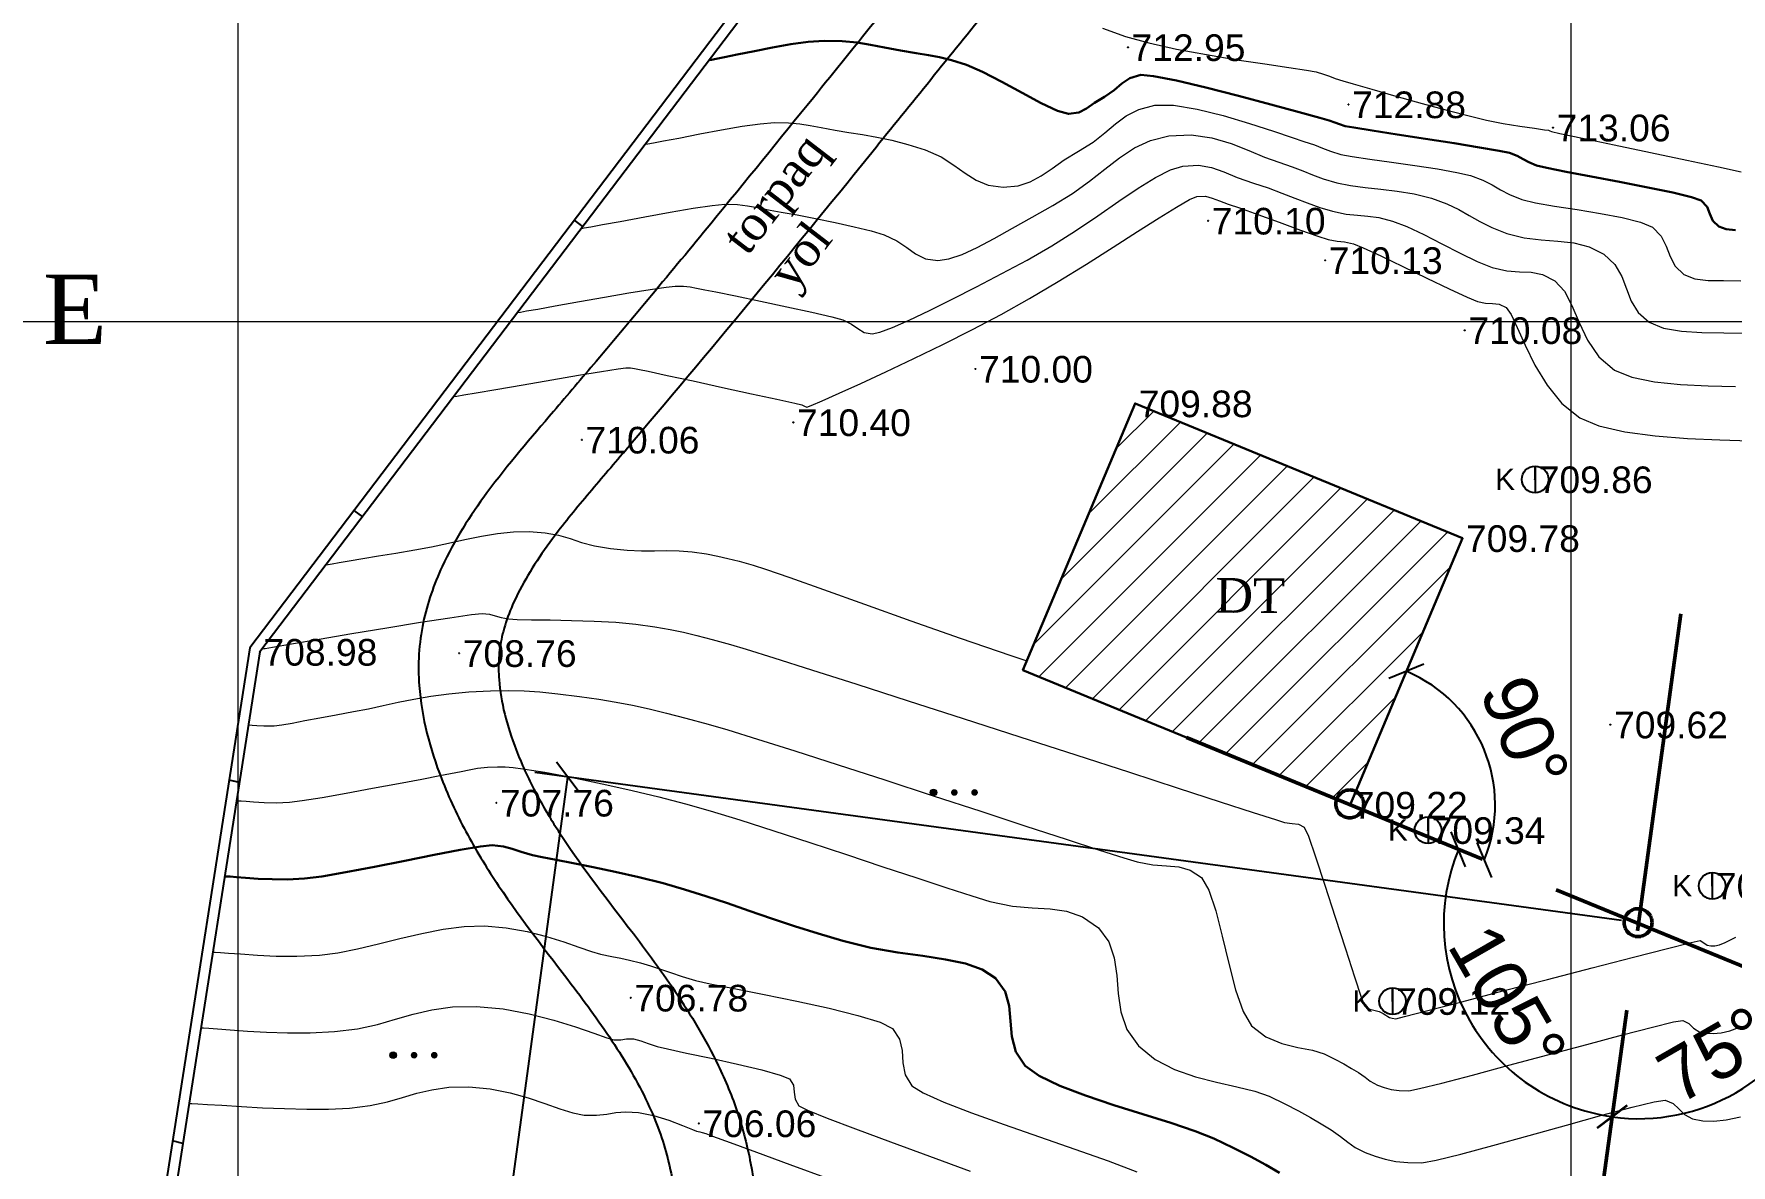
# Model space of a CAD drawing. Header units: feet. Extents: x 3381 to 683784, y 675186 to 4376258.
# Drawn here: x 683252.5 to 683316.1, y 4375906.7 to 4375949.1 of the extents above; entities that cross this region are included whole.
import ezdxf
from ezdxf.enums import TextEntityAlignment as Align

# ---------------------------------------------------------------- set-up
doc = ezdxf.new("R2010")
doc.units = ezdxf.units.FT
doc.header["$MEASUREMENT"] = 0
doc.header["$PDMODE"] = 34
doc.header["$PDSIZE"] = 0.01
doc.linetypes.add('ACAD_ISO02W100', pattern=[15, 12, -3])
doc.layers.get('0').update_dxf_attribs({"linetype": 'CONTINUOUS'})
doc.layers.get('Defpoints').update_dxf_attribs({"linetype": 'CONTINUOUS'})
for name, color, linetype in [('0_Point_Height', 2, 'CONTINUOUS'), ('0_Point_Point', 7, 'CONTINUOUS'), ('col bitkisi', 7, 'CONTINUOUS'), ('Kompass', 7, 'CONTINUOUS'), ('Lep-Stolb', 7, 'CONTINUOUS'), ('polygon', 5, 'CONTINUOUS'), ('Yazilar', 7, 'CONTINUOUS')]:
    doc.layers.add(name, color=color, linetype=linetype)
for name, color, linetype, lineweight in [('ANA HORIZONTAL', 24, 'CONTINUOUS', 30), ('HORIZANTAL', 24, 'CONTINUOUS', 13), ('km setka', 170, 'CONTINUOUS', 15)]:
    doc.layers.add(name, color=color, linetype=linetype, lineweight=lineweight)
doc.styles.get("Standard").update_dxf_attribs({"font": 'arial.ttf', "height": 2})
doc.styles.add('Standart', font='times.ttf')
doc.dimstyles.new('ISO-25', dxfattribs={"dimtxt": 2, "dimasz": 1, "dimexe": 1.25, "dimexo": 0.625, "dimtad": 1, "dimtxsty": 'Standard', "dimblk": 'OBLIQUE', "dimcen": 2.5, "dimadec": 0, "dimazin": 0, "dimtfac": 1, "dimtmove": 0, "dimatfit": 3, "dimldrblk": 'OBLIQUE', "dimfxl": 1, "dimarcsym": 0})

# ---------------------------------------------------------------- blocks, each defined once
blk = doc.blocks.new('_Oblique')
at = {"color": 0, "linetype": 'ByBlock', "lineweight": -2}
blk.add_line((-0.5, -0.5), (0.5, 0.5), dxfattribs=at)
blk = doc.blocks.new('*D114')
at = {"color": 0, "lineweight": -2, "transparency": 16777216}
blk.add_arc((683301.828, 4375920.199), 5.435, 337.61681, 67.18556, dxfattribs=at)
at = {"layer": 'Defpoints', "color": 0, "lineweight": 30, "transparency": 16777216}
for p in [(683306.035, 4375930.2, 709.777), (683295.69, 4375922.727, 709.272), (683307.217, 4375920.906), (683301.828, 4375920.199, 709.223), (683327.126, 4375909.781, 709.019)]:
    blk.add_point(p, dxfattribs=at)
at = {"color": 0, "lineweight": -2, "transparency": 16777216}
for p, rotation in [((683303.936, 4375925.209), 157.1855575495815), ((683306.854, 4375918.129), 247.616813567608)]:
    blk.add_blockref('_Oblique', p, dxfattribs=dict(at, rotation=rotation))
at = {"color": 0, "lineweight": 25, "transparency": 16777216, "insert": (683308.375, 4375922.898), "char_height": 2, "attachment_point": 5, "rotation": 292.40119}
blk.add_mtext('90°', dxfattribs=at)
blk = doc.blocks.new('*D115')
at = {"color": 0, "lineweight": -2, "transparency": 16777216}
blk.add_arc((683307.458, 4375854.512), 6.03, 352.22328, 82.22344, dxfattribs=at)
at = {"layer": 'Defpoints', "color": 0, "lineweight": 30, "transparency": 16777216}
for p in [(683317.35, 4375926.949), (683282.667, 4375857.898), (683313.04, 4375856.793), (683317.861, 4375853.092), (683304.807, 4375835.103)]:
    blk.add_point(p, dxfattribs=at)
at = {"color": 0, "lineweight": -2, "transparency": 16777216}
for p, rotation in [((683308.274, 4375860.487), 172.2234362131967), ((683313.432, 4375853.696), 262.2232824030834)]:
    blk.add_blockref('_Oblique', p, dxfattribs=dict(at, rotation=rotation))
at = {"color": 0, "lineweight": 25, "transparency": 16777216, "insert": (683313.57, 4375859.156), "char_height": 2, "attachment_point": 5, "rotation": 307.22336}
blk.add_mtext('90°', dxfattribs=at)
blk = doc.blocks.new('*D86')
at = {"color": 0, "lineweight": -2, "transparency": 16777216}
for p, q in [((683312.007, 4375915.863), (683271.245, 4375921.408)), ((683264.044, 4375859.206), (683272.483, 4375921.24)), ((683303.568, 4375853.829), (683262.805, 4375859.374))]:
    blk.add_line(p, q, dxfattribs=at)
at = {"layer": 'Defpoints', "color": 0, "lineweight": 30, "transparency": 16777216}
for p in [(683272.483, 4375921.24), (683312.627, 4375915.779), (683304.187, 4375853.745)]:
    blk.add_point(p, dxfattribs=at)
at = {"color": 0, "lineweight": -2, "transparency": 16777216}
for p, rotation in [((683272.483, 4375921.24), 82.25296880644238), ((683264.044, 4375859.206), 262.2529688064424)]:
    blk.add_blockref('_Oblique', p, dxfattribs=dict(at, rotation=rotation))
at = {"color": 0, "lineweight": 20, "transparency": 16777216, "insert": (683266.633, 4375890.445), "char_height": 2, "attachment_point": 5, "rotation": 82.25297}
blk.add_mtext('{\\fArial|b0|i0|c238|p34;62.50}', dxfattribs=at)
blk = doc.blocks.new('*D79')
at = {"color": 0, "lineweight": -2, "transparency": 16777216}
blk.add_arc((683312.645, 4375915.745), 7.308, 157.61681, 262.22344, dxfattribs=at)
at = {"layer": 'Defpoints', "color": 0, "lineweight": 30, "transparency": 16777216}
for p in [(683314.231, 4375927.364), (683295.69, 4375922.727, 709.272), (683305.509, 4375914.165), (683327.126, 4375909.781, 709.019), (683301.688, 4375835.518)]:
    blk.add_point(p, dxfattribs=at)
at = {"color": 0, "lineweight": -2, "transparency": 16777216}
for p, rotation in [((683305.887, 4375918.528), 67.61681356664572), ((683311.656, 4375908.503), 352.2234362136272)]:
    blk.add_blockref('_Oblique', p, dxfattribs=dict(at, rotation=rotation))
at = {"color": 0, "lineweight": 20, "transparency": 16777216, "insert": (683307.737, 4375912.92), "char_height": 2, "attachment_point": 5, "rotation": 299.92012}
blk.add_mtext('105°', dxfattribs=at)
blk = doc.blocks.new('*D80')
at = {"color": 0, "lineweight": -2, "transparency": 16777216}
blk.add_arc((683312.645, 4375915.745), 7.32, 262.22344, 337.61681, dxfattribs=at)
at = {"layer": 'Defpoints', "color": 0, "lineweight": 30, "transparency": 16777216}
for p in [(683314.231, 4375927.364), (683295.69, 4375922.727, 709.272), (683317.589, 4375910.346), (683327.126, 4375909.781, 709.019), (683301.688, 4375835.518)]:
    blk.add_point(p, dxfattribs=at)
at = {"color": 0, "lineweight": -2, "transparency": 16777216}
for p, rotation in [((683319.413, 4375912.957), 67.61681356779708), ((683311.654, 4375908.492), 172.223436213165)]:
    blk.add_blockref('_Oblique', p, dxfattribs=dict(at, rotation=rotation))
at = {"color": 0, "lineweight": 20, "transparency": 16777216, "insert": (683315.477, 4375910.823), "char_height": 2, "attachment_point": 5, "rotation": 29.92012}
blk.add_mtext('75°', dxfattribs=at)

msp = doc.modelspace()

# ---------------------------------------------------------------- hatches: boundary and pattern name
at = {"lineweight": 15, "ltscale": 15}
h = msp.add_hatch(dxfattribs=at)
h.set_pattern_fill('ANSI31', color=256, scale=8)
h.set_pattern_definition([(45, (1716.4542, 940.257), (-0.70710678119, 0.70710678119), [])])
h.paths.add_polyline_path([(683293.758, 4375935.256), (683289.551, 4375925.255), (683301.828, 4375920.199), (683306.035, 4375930.2)])
at = {"layer": 'col bitkisi', "ltscale": 1.5}
h = msp.add_hatch(color=256, dxfattribs=at)
edge = h.paths.add_edge_path()
edge.add_arc((683286.198, 4375920.663), 0.125, 0, 360)
h = msp.add_hatch(color=256, dxfattribs=at)
edge = h.paths.add_edge_path()
edge.add_arc((683286.98, 4375920.663), 0.125, 0, 360)
h = msp.add_hatch(color=256, dxfattribs=at)
edge = h.paths.add_edge_path()
edge.add_arc((683287.739, 4375920.663), 0.125, 0, 360)
h = msp.add_hatch(color=256, dxfattribs=at)
edge = h.paths.add_edge_path()
edge.add_arc((683265.932, 4375910.806), 0.125, 0, 360)
h = msp.add_hatch(color=256, dxfattribs=at)
edge = h.paths.add_edge_path()
edge.add_arc((683266.715, 4375910.806), 0.125, 0, 360)
h = msp.add_hatch(color=256, dxfattribs=at)
edge = h.paths.add_edge_path()
edge.add_arc((683267.473, 4375910.806), 0.125, 0, 360)

# ---------------------------------------------------------------- linework, layer by layer
at = {"linetype": 'Continuous'}
for p, q in [((683296.758, 4375973.795, 716.528), (683260.55, 4375926.095, 708.969)), ((683297.077, 4375973.553, 716.528), (683260.931, 4375925.935, 708.982)), ((683272.724, 4375942.133, -710.059), (683273.039, 4375941.886, -710.059)), ((683293.758, 4375935.256, 709.876), (683289.551, 4375925.255, 709.322)), ((683293.758, 4375935.256, 709.876), (683306.035, 4375930.2, 709.777)), ((683264.461, 4375931.247), (683264.776, 4375931.001)), ((683306.035, 4375930.2, 709.777), (683301.828, 4375920.199, 709.223)), ((683260.55, 4375926.095, 708.969), (683254.158, 4375885.257, 701.811)), ((683260.931, 4375925.935, 708.982), (683254.486, 4375884.765, 701.736)), ((683289.551, 4375925.255, 709.322), (683301.828, 4375920.199, 709.223)), ((683260.164, 4375921.034, -130.678), (683259.773, 4375921.129, -141.271)), ((683258.045, 4375907.499, -100.968), (683257.654, 4375907.594, -111.551))]:
    msp.add_line(p, q, dxfattribs=at)
at = {"color": 222, "linetype": 'ACAD_ISO02W100', "lineweight": 50}
for p, q in [((683314.231, 4375927.364), (683301.688, 4375835.518)), ((683295.69, 4375922.727, 709.272), (683327.126, 4375909.781, 709.019))]:
    msp.add_line(p, q, dxfattribs=at)
at = {"color": 7, "lineweight": 30, "elevation": 709.876}
msp.add_lwpolyline([(683293.758, 4375935.256), (683289.551, 4375925.255), (683301.828, 4375920.199), (683306.035, 4375930.2), (683293.758, 4375935.256)], dxfattribs=at)
at = {"color": 222, "linetype": 'ACAD_ISO02W100', "lineweight": 50}
for centre in [(683301.81, 4375920.233, 709.223), (683312.627, 4375915.779)]:
    msp.add_circle(centre, 0.524, dxfattribs=at)
at = {"linetype": 'Continuous'}
for points, knots in [([(683310.661, 4375992.239), (683312.482, 4375988.769), (683318.788, 4375976.751), (683328.685, 4375958.769), (683342.68, 4375939.505), (683353.451, 4375919.307), (683364.414, 4375901.421), (683373.542, 4375884.018), (683386.957, 4375865.497), (683403.556, 4375851.208), (683415.091, 4375836.371), (683423.022, 4375825.888), (683434.34, 4375813.97), (683442.589, 4375803.278), (683447.033, 4375797.518)], [0, 0, 0, 0, 11.75951, 40.72321, 61.46233, 83.054979, 109.290717, 124.392744, 141.962718, 177.533008, 189.558821, 198.276488, 216.955448, 238.768866, 238.768866, 238.768866, 238.768866]), ([(683315.419, 4375971.709), (683311.479, 4375967.946), (683310.95, 4375967.895), (683309.361, 4375967.735), (683308.298, 4375967.619), (683305.346, 4375967.212), (683303.469, 4375966.858), (683300.691, 4375965.98), (683299.74, 4375965.609), (683298.249, 4375964.871), (683297.689, 4375964.555), (683296.529, 4375963.8), (683295.941, 4375963.353), (683294.826, 4375962.403), (683294.296, 4375961.9), (683293.054, 4375960.628), (683292.364, 4375959.842), (683291.253, 4375958.524), (683290.819, 4375957.994), (683289.963, 4375956.947), (683289.538, 4375956.427), (683288.272, 4375954.872), (683287.439, 4375953.844), (683284.959, 4375950.776), (683283.332, 4375948.753), (683280.423, 4375945.158), (683279.147, 4375943.587), (683277.111, 4375941.109), (683276.37, 4375940.211), (683274.937, 4375938.489), (683274.248, 4375937.667), (683273.02, 4375936.213), (683272.485, 4375935.584), (683271.116, 4375933.982), (683270.243, 4375932.977), (683268.811, 4375931.036), (683268.224, 4375930.126), (683267.459, 4375928.472), (683267.21, 4375927.769), (683266.976, 4375926.647), (683266.922, 4375926.253), (683266.874, 4375925.459), (683266.879, 4375925.064), (683266.999, 4375923.464), (683267.314, 4375922.291), (683268.027, 4375920.447), (683268.363, 4375919.74), (683269.089, 4375918.404), (683269.48, 4375917.772), (683270.768, 4375915.849), (683271.715, 4375914.656), (683273.179, 4375912.722), (683273.73, 4375911.971), (683274.731, 4375910.44), (683275.179, 4375909.663), (683275.849, 4375908.192), (683276.09, 4375907.506), (683276.435, 4375906.07), (683276.54, 4375905.328), (683276.618, 4375903.731), (683276.572, 4375902.877), (683276.308, 4375901.197), (683276.091, 4375900.367), (683275.296, 4375898.132), (683274.564, 4375896.78), (683273.091, 4375894.633), (683272.437, 4375893.805), (683271.046, 4375892.197), (683270.308, 4375891.414), (683268.806, 4375889.862), (683268.044, 4375889.093), (683266.722, 4375887.708), (683266.158, 4375887.1), (683265.063, 4375885.848), (683264.534, 4375885.209), (683262.995, 4375883.262), (683262.029, 4375881.925), (683260.33, 4375879.461), (683259.582, 4375878.34), (683258.113, 4375876.071), (683257.394, 4375874.925), (683255.293, 4375871.45), (683253.967, 4375869.087), (683251.571, 4375864.398), (683250.492, 4375862.077), (683248.828, 4375858.052), (683248.192, 4375856.369), (683247.033, 4375852.963), (683246.511, 4375851.246), (683245.498, 4375847.617), (683245.016, 4375845.705), (683244.232, 4375842.412), (683243.917, 4375841.035), (683243.304, 4375838.271), (683243.008, 4375836.883), (683242.584, 4375834.71), (683242.438, 4375833.935), (683242.2, 4375832.535), (683242.104, 4375831.916), (683241.864, 4375829.952), (683241.789, 4375828.608), (683241.791, 4375825.592), (683241.913, 4375823.92), (683242.353, 4375820.628), (683242.669, 4375819.009), (683243.309, 4375816.293), (683243.602, 4375815.185), (683244.167, 4375813.187), (683244.433, 4375812.294), (683244.926, 4375810.68), (683245.152, 4375809.949), (683245.648, 4375808.476), (683245.917, 4375807.736), (683246.373, 4375806.645), (683246.53, 4375806.292), (683247.032, 4375805.238), (683247.393, 4375804.577), (683248.074, 4375803.307), (683248.394, 4375802.698), (683248.793, 4375801.796), (683248.914, 4375801.492), (683249.101, 4375800.938), (683249.171, 4375800.691), (683249.294, 4375800.167), (683249.346, 4375799.894), (683249.48, 4375799.057), (683249.543, 4375798.466), (683247.358, 4375794.053)], [0, 0, 0, 0, 1.504182, 1.504182, 4.512547, 4.512547, 9.897023, 9.897023, 12.795834, 12.795834, 14.604059, 14.604059, 16.662244, 16.662244, 18.72043, 18.72043, 21.69221, 21.69221, 23.690537, 23.690537, 25.688865, 25.688865, 29.68552, 29.68552, 37.678831, 37.678831, 43.858623, 43.858623, 47.338723, 47.338723, 50.479181, 50.479181, 52.843093, 52.843093, 56.452422, 56.452422, 59.343353, 59.343353, 61.301717, 61.301717, 62.310714, 62.310714, 63.319712, 63.319712, 66.426739, 66.426739, 68.50177, 68.50177, 70.576802, 70.576802, 75.092259, 75.092259, 77.984383, 77.984383, 80.876507, 80.876507, 83.368148, 83.368148, 85.859789, 85.859789, 88.693846, 88.693846, 91.527902, 91.527902, 96.504404, 96.504404, 99.813748, 99.813748, 103.123092, 103.123092, 106.359907, 106.359907, 108.778682, 108.778682, 111.197456, 111.197456, 116.035005, 116.035005, 120.025858, 120.025858, 124.016711, 124.016711, 131.998417, 131.998417, 139.538843, 139.538843, 144.840516, 144.840516, 150.142189, 150.142189, 155.992549, 155.992549, 160.212599, 160.212599, 164.43265, 164.43265, 166.77754, 166.77754, 168.584028, 168.584028, 172.423705, 172.423705, 177.221179, 177.221179, 182.018653, 182.018653, 185.384546, 185.384546, 188.140377, 188.140377, 190.397291, 190.397291, 192.654204, 192.654204, 193.73589, 193.73589, 195.899262, 195.899262, 198.062634, 198.062634, 199.190084, 199.190084, 200.13488, 200.13488, 201.079676, 201.079676, 202.923933, 202.923933, 202.923933, 202.923933]), ([(683319.321, 4375965.239), (683311.759, 4375964.959), (683311.23, 4375964.908), (683309.652, 4375964.749), (683308.615, 4375964.635), (683305.815, 4375964.247), (683304.107, 4375963.916), (683301.689, 4375963.148), (683300.881, 4375962.829), (683299.632, 4375962.207), (683299.163, 4375961.939), (683298.015, 4375961.181), (683297.344, 4375960.635), (683296.033, 4375959.411), (683295.396, 4375958.735), (683294.133, 4375957.3), (683293.507, 4375956.54), (683291.359, 4375953.919), (683289.881, 4375952.093), (683286.953, 4375948.468), (683285.504, 4375946.667), (683281.117, 4375941.245), (683278.14, 4375937.603), (683274.421, 4375933.23), (683273.937, 4375932.668), (683272.995, 4375931.558), (683272.539, 4375931.008), (683271.551, 4375929.719), (683271.054, 4375928.984), (683270.368, 4375927.665), (683270.141, 4375927.079), (683269.952, 4375926.239), (683269.913, 4375925.979), (683269.877, 4375925.45), (683269.879, 4375925.174), (683269.963, 4375924.064), (683270.194, 4375923.162), (683270.745, 4375921.735), (683270.99, 4375921.207), (683271.527, 4375920.187), (683271.821, 4375919.692), (683272.905, 4375918.012), (683273.797, 4375916.865), (683275.316, 4375914.874), (683275.929, 4375914.059), (683277.098, 4375912.323), (683277.654, 4375911.405), (683278.4, 4375909.851), (683278.647, 4375909.256), (683279.057, 4375908.021), (683279.218, 4375907.39), (683279.575, 4375905.476), (683279.644, 4375904.17), (683279.474, 4375901.769), (683279.273, 4375900.674), (683278.671, 4375898.564), (683278.27, 4375897.545), (683277.315, 4375895.606), (683276.764, 4375894.685), (683275.384, 4375892.67), (683274.52, 4375891.605), (683272.735, 4375889.599), (683271.815, 4375888.653), (683270.149, 4375886.947), (683269.399, 4375886.181), (683268.222, 4375884.906), (683267.777, 4375884.402), (683266.905, 4375883.367), (683266.479, 4375882.838), (683265.225, 4375881.222), (683264.42, 4375880.105), (683262.894, 4375877.896), (683262.167, 4375876.809), (683260.746, 4375874.62), (683260.051, 4375873.515), (683258.021, 4375870.172), (683256.741, 4375867.904), (683254.364, 4375863.288), (683253.268, 4375860.941), (683251.614, 4375856.938), (683250.997, 4375855.304), (683249.875, 4375851.996), (683249.366, 4375850.319), (683248.368, 4375846.737), (683247.889, 4375844.827), (683247.118, 4375841.574), (683246.811, 4375840.234), (683246.22, 4375837.561), (683245.937, 4375836.226), (683245.522, 4375834.1), (683245.372, 4375833.305), (683245.139, 4375831.917), (683245.05, 4375831.319), (683244.913, 4375830.126), (683244.863, 4375829.526), (683244.769, 4375827.717), (683244.778, 4375826.502), (683244.967, 4375823.369), (683245.247, 4375821.46), (683246.037, 4375817.653), (683246.544, 4375815.753), (683247.29, 4375813.213), (683247.484, 4375812.572), (683247.877, 4375811.294), (683248.075, 4375810.665), (683248.47, 4375809.503), (683248.665, 4375808.966), (683249.016, 4375808.092), (683249.164, 4375807.748), (683249.446, 4375807.141), (683249.578, 4375806.875), (683249.857, 4375806.331), (683250.004, 4375806.056), (683250.455, 4375805.215), (683250.771, 4375804.636), (683251.296, 4375803.564), (683251.513, 4375803.084), (683251.832, 4375802.241), (683251.95, 4375801.888), (683252.147, 4375801.169), (683252.225, 4375800.812), (683252.419, 4375799.753), (683252.496, 4375799.065), (683252.574, 4375798.323), (683252.583, 4375798.242), (683254.317, 4375793.93)], [0, 0, 0, 0, 1.519576, 1.519576, 4.558728, 4.558728, 9.930594, 9.930594, 12.837598, 12.837598, 14.698947, 14.698947, 17.596272, 17.596272, 20.493598, 20.493598, 23.430765, 23.430765, 30.540606, 30.540606, 37.650448, 37.650448, 51.870131, 51.870131, 53.943342, 53.943342, 56.016553, 56.016553, 58.839775, 58.839775, 61.186701, 61.186701, 62.257023, 62.257023, 63.327345, 63.327345, 66.426341, 66.426341, 68.26825, 68.26825, 70.110159, 70.110159, 74.62153, 74.62153, 77.595, 77.595, 80.568471, 80.568471, 82.304355, 82.304355, 84.04024, 84.04024, 87.512009, 87.512009, 90.504027, 90.504027, 93.496045, 93.496045, 96.488063, 96.488063, 100.372173, 100.372173, 104.256283, 104.256283, 107.517701, 107.517701, 109.618427, 109.618427, 111.719153, 111.719153, 115.920605, 115.920605, 119.858792, 119.858792, 123.796978, 123.796978, 131.673352, 131.673352, 139.553481, 139.553481, 144.894421, 144.894421, 150.235361, 150.235361, 156.190392, 156.190392, 160.321983, 160.321983, 164.453574, 164.453574, 166.899961, 166.899961, 168.797126, 168.797126, 170.694291, 170.694291, 174.488621, 174.488621, 180.488906, 180.488906, 186.48919, 186.48919, 188.508696, 188.508696, 190.528201, 190.528201, 192.322947, 192.322947, 193.52533, 193.52533, 194.478712, 194.478712, 195.432094, 195.432094, 197.338858, 197.338858, 198.784376, 198.784376, 199.759029, 199.759029, 200.733681, 200.733681, 202.682985, 202.682985, 202.923933, 202.923933, 202.923933, 202.923933])]:
    msp.add_open_spline(points, degree=3, knots=knots, dxfattribs=at)
at = {"layer": '0_Point_Point'}
for p in [(683293.491, 4375948.619, 712.954), (683301.763, 4375946.475, 712.882), (683309.436, 4375945.605, 713.057), (683296.497, 4375942.11, 710.101), (683300.887, 4375940.629, 710.135), (683306.125, 4375938.002, 710.075), (683287.769, 4375936.554, 710), (683293.758, 4375935.256, 709.876), (683280.941, 4375934.549, 710.397), (683273.011, 4375933.894, 710.059), (683308.763, 4375932.408, 709.857), (683306.035, 4375930.2, 709.777), (683260.931, 4375925.935, 708.982), (683268.404, 4375925.887, 708.757), (683311.588, 4375923.208, 709.616), (683269.801, 4375920.275, 707.764), (683301.828, 4375920.199, 709.223), (683304.747, 4375919.246, 709.337), (683315.409, 4375917.162, 709.343), (683274.84, 4375912.96, 706.78), (683303.416, 4375912.835, 709.122), (683277.396, 4375908.248, 706.059)]:
    msp.add_point(p, dxfattribs=at)
at = {"layer": 'ANA HORIZONTAL', "color": 16, "lineweight": 30, "elevation": 712.5}
msp.add_lwpolyline([(683277.783, 4375948.135), (683277.867, 4375948.15), (683278.052, 4375948.184), (683278.364, 4375948.246), (683278.833, 4375948.344), (683279.48, 4375948.479), (683280.164, 4375948.614), (683280.849, 4375948.732), (683281.503, 4375948.819), (683282.092, 4375948.859), (683282.772, 4375948.85), (683283.333, 4375948.797), (683283.841, 4375948.714), (683284.362, 4375948.61), (683284.963, 4375948.497), (683285.542, 4375948.403), (683286.005, 4375948.33), (683286.425, 4375948.25), (683286.876, 4375948.136), (683287.431, 4375947.959), (683288.04, 4375947.697), (683288.76, 4375947.322), (683289.518, 4375946.905), (683290.238, 4375946.517), (683290.844, 4375946.232), (683291.263, 4375946.121), (683291.644, 4375946.177), (683291.943, 4375946.325), (683292.239, 4375946.532), (683292.612, 4375946.765), (683292.979, 4375947.011), (683293.268, 4375947.255), (683293.568, 4375947.458), (683293.969, 4375947.583), (683294.447, 4375947.542), (683295.307, 4375947.37), (683296.418, 4375947.108), (683297.644, 4375946.797), (683298.853, 4375946.477), (683299.911, 4375946.19), (683300.684, 4375945.976), (683301.04, 4375945.876), (683301.255, 4375945.8), (683301.424, 4375945.731), (683301.641, 4375945.662), (683301.965, 4375945.605), (683302.654, 4375945.496), (683303.588, 4375945.351), (683304.65, 4375945.187), (683305.722, 4375945.02), (683306.684, 4375944.865), (683307.418, 4375944.738), (683307.806, 4375944.657), (683308.097, 4375944.544), (683308.313, 4375944.425), (683308.529, 4375944.304), (683308.818, 4375944.185), (683309.201, 4375944.095), (683309.924, 4375943.952), (683310.872, 4375943.772), (683311.932, 4375943.571), (683312.989, 4375943.364), (683313.929, 4375943.168), (683314.636, 4375942.998), (683314.998, 4375942.87), (683315.212, 4375942.636), (683315.322, 4375942.37), (683315.434, 4375942.108), (683315.65, 4375941.89), (683315.93, 4375941.791), (683316.277, 4375941.763)], dxfattribs=at)
at = {"layer": 'ANA HORIZONTAL', "color": 32, "lineweight": 30, "elevation": 707.5}
msp.add_lwpolyline([(683259.613, 4375917.515), (683259.68, 4375917.512), (683259.822, 4375917.505), (683260.052, 4375917.49), (683260.389, 4375917.463), (683260.861, 4375917.429), (683261.387, 4375917.405), (683261.967, 4375917.402), (683262.599, 4375917.431), (683263.252, 4375917.513), (683264.16, 4375917.67), (683265.229, 4375917.875), (683266.363, 4375918.1), (683267.467, 4375918.32), (683268.446, 4375918.508), (683269.204, 4375918.637), (683269.646, 4375918.68), (683270.071, 4375918.635), (683270.4, 4375918.546), (683270.729, 4375918.432), (683271.153, 4375918.313), (683271.523, 4375918.236), (683272.042, 4375918.137), (683272.688, 4375918.014), (683273.435, 4375917.865), (683274.261, 4375917.691), (683275.142, 4375917.489), (683276.054, 4375917.258), (683276.857, 4375917.029), (683277.659, 4375916.777), (683278.467, 4375916.508), (683279.285, 4375916.227), (683280.121, 4375915.94), (683280.98, 4375915.651), (683281.869, 4375915.367), (683282.794, 4375915.094), (683283.852, 4375914.84), (683284.857, 4375914.664), (683285.793, 4375914.53), (683286.643, 4375914.402), (683287.393, 4375914.244), (683288.025, 4375914.019), (683288.523, 4375913.691), (683288.884, 4375913.201), (683289.04, 4375912.657), (683289.091, 4375912.084), (683289.14, 4375911.502), (683289.288, 4375910.935), (683289.637, 4375910.406), (683290.156, 4375910.029), (683290.935, 4375909.656), (683291.897, 4375909.289), (683292.963, 4375908.932), (683294.056, 4375908.59), (683295.099, 4375908.265), (683296.012, 4375907.961), (683296.718, 4375907.681), (683297.443, 4375907.335), (683298.085, 4375907.006), (683298.659, 4375906.694), (683299.174, 4375906.399)], dxfattribs=at)
at = {"layer": 'col bitkisi', "lineweight": 13, "ltscale": 1.5}
for centre in [(683286.198, 4375920.663), (683265.932, 4375910.806)]:
    msp.add_circle(centre, 0.125, dxfattribs=at)
at = {"layer": 'HORIZANTAL', "color": 16, "linetype": 'Continuous', "lineweight": 20, "elevation": 713}
msp.add_lwpolyline([(683292.541, 4375949.342), (683293.397, 4375949.025), (683294.275, 4375948.781), (683295.317, 4375948.552), (683296.442, 4375948.343), (683297.572, 4375948.155), (683298.627, 4375947.994), (683299.527, 4375947.862), (683300.193, 4375947.762), (683300.547, 4375947.699), (683300.831, 4375947.614), (683301.049, 4375947.534), (683301.266, 4375947.451), (683301.549, 4375947.356), (683301.935, 4375947.243), (683302.634, 4375947.044), (683303.536, 4375946.791), (683304.528, 4375946.516), (683305.499, 4375946.253), (683306.339, 4375946.033), (683306.937, 4375945.888), (683307.571, 4375945.764), (683308.195, 4375945.66), (683308.736, 4375945.58), (683309.119, 4375945.528), (683309.269, 4375945.508), (683309.321, 4375945.484), (683309.373, 4375945.46), (683309.696, 4375945.391), (683310.537, 4375945.215), (683311.724, 4375944.965), (683313.086, 4375944.678), (683314.449, 4375944.39), (683315.642, 4375944.136), (683316.492, 4375943.952)], dxfattribs=at)
at = {"layer": 'HORIZANTAL', "color": 32, "linetype": 'Continuous', "lineweight": 13}
for points, elevation in [([(683275.387, 4375944.98), (683275.484, 4375944.996), (683275.699, 4375945.035), (683276.072, 4375945.106), (683276.641, 4375945.216), (683277.428, 4375945.369), (683278.24, 4375945.521), (683279.018, 4375945.655), (683279.702, 4375945.751), (683280.232, 4375945.794), (683280.761, 4375945.788), (683281.182, 4375945.751), (683281.568, 4375945.688), (683281.988, 4375945.604), (683282.515, 4375945.506), (683283.02, 4375945.424), (683283.536, 4375945.342), (683284.072, 4375945.248), (683284.637, 4375945.129), (683285.239, 4375944.975), (683285.888, 4375944.771), (683286.486, 4375944.506), (683286.966, 4375944.202), (683287.383, 4375943.897), (683287.793, 4375943.63), (683288.249, 4375943.442), (683288.809, 4375943.37), (683289.37, 4375943.424), (683289.83, 4375943.573), (683290.238, 4375943.798), (683290.643, 4375944.078), (683291.095, 4375944.393), (683291.643, 4375944.723), (683292.186, 4375945.065), (683292.627, 4375945.416), (683293.022, 4375945.752), (683293.428, 4375946.051), (683293.9, 4375946.289), (683294.496, 4375946.443), (683295.199, 4375946.443), (683296.088, 4375946.298), (683297.069, 4375946.057), (683298.053, 4375945.766), (683298.946, 4375945.477), (683299.657, 4375945.235), (683300.093, 4375945.091), (683300.485, 4375944.958), (683300.785, 4375944.835), (683301.087, 4375944.717), (683301.482, 4375944.598), (683301.903, 4375944.518), (683302.566, 4375944.418), (683303.38, 4375944.304), (683304.255, 4375944.181), (683305.101, 4375944.054), (683305.827, 4375943.927), (683306.344, 4375943.805), (683306.8, 4375943.635), (683307.148, 4375943.457), (683307.461, 4375943.274), (683307.808, 4375943.091), (683308.262, 4375942.91), (683308.775, 4375942.785), (683309.496, 4375942.659), (683310.337, 4375942.529), (683311.212, 4375942.39), (683312.034, 4375942.236), (683312.715, 4375942.063), (683313.168, 4375941.866), (683313.498, 4375941.536), (683313.685, 4375941.159), (683313.825, 4375940.769), (683314.013, 4375940.403), (683314.347, 4375940.096), (683314.759, 4375939.937), (683315.258, 4375939.875), (683315.834, 4375939.865), (683316.479, 4375939.863)], 712), ([(683272.992, 4375941.825), (683273.1, 4375941.843), (683273.346, 4375941.886), (683273.779, 4375941.965), (683274.45, 4375942.089), (683275.375, 4375942.26), (683276.316, 4375942.429), (683277.186, 4375942.578), (683277.9, 4375942.684), (683278.372, 4375942.728), (683278.848, 4375942.719), (683279.22, 4375942.675), (683279.592, 4375942.604), (683280.066, 4375942.515), (683280.49, 4375942.439), (683281.079, 4375942.33), (683281.771, 4375942.195), (683282.506, 4375942.043), (683283.221, 4375941.885), (683283.855, 4375941.728), (683284.345, 4375941.583), (683284.825, 4375941.36), (683285.197, 4375941.105), (683285.529, 4375940.866), (683285.892, 4375940.688), (683286.355, 4375940.618), (683286.777, 4375940.68), (683287.274, 4375940.851), (683287.841, 4375941.113), (683288.471, 4375941.446), (683289.157, 4375941.831), (683289.894, 4375942.249), (683290.675, 4375942.681), (683291.414, 4375943.129), (683292.053, 4375943.594), (683292.629, 4375944.051), (683293.177, 4375944.476), (683293.735, 4375944.842), (683294.338, 4375945.126), (683295.023, 4375945.302), (683295.858, 4375945.34), (683296.639, 4375945.226), (683297.362, 4375945.013), (683298.024, 4375944.753), (683298.619, 4375944.499), (683299.146, 4375944.306), (683299.654, 4375944.138), (683300.051, 4375943.981), (683300.412, 4375943.831), (683300.81, 4375943.684), (683301.322, 4375943.534), (683301.838, 4375943.431), (683302.393, 4375943.36), (683302.981, 4375943.3), (683303.595, 4375943.227), (683304.231, 4375943.119), (683304.881, 4375942.954), (683305.455, 4375942.746), (683305.906, 4375942.529), (683306.296, 4375942.307), (683306.686, 4375942.081), (683307.136, 4375941.857), (683307.707, 4375941.635), (683308.357, 4375941.476), (683308.996, 4375941.399), (683309.62, 4375941.351), (683310.222, 4375941.281), (683310.797, 4375941.136), (683311.339, 4375940.862), (683311.755, 4375940.471), (683312.011, 4375940.026), (683312.188, 4375939.557), (683312.365, 4375939.093), (683312.624, 4375938.666), (683313.044, 4375938.302), (683313.58, 4375938.088), (683314.253, 4375937.973), (683315.023, 4375937.925), (683315.847, 4375937.91), (683316.686, 4375937.896)], 711.5), ([(683270.597, 4375938.669), (683270.701, 4375938.687), (683270.937, 4375938.728), (683271.355, 4375938.801), (683272.007, 4375938.916), (683272.917, 4375939.078), (683273.863, 4375939.245), (683274.771, 4375939.402), (683275.566, 4375939.535), (683276.171, 4375939.626), (683276.512, 4375939.663), (683276.823, 4375939.657), (683277.066, 4375939.628), (683277.309, 4375939.582), (683277.618, 4375939.524), (683278.032, 4375939.444), (683278.77, 4375939.294), (683279.703, 4375939.099), (683280.702, 4375938.886), (683281.637, 4375938.68), (683282.38, 4375938.507), (683282.802, 4375938.394), (683283.119, 4375938.238), (683283.359, 4375938.065), (683283.595, 4375937.925), (683283.901, 4375937.867), (683284.187, 4375937.931), (683284.66, 4375938.11), (683285.29, 4375938.387), (683286.044, 4375938.745), (683286.894, 4375939.167), (683287.808, 4375939.635), (683288.755, 4375940.131), (683289.706, 4375940.638), (683290.633, 4375941.171), (683291.523, 4375941.735), (683292.367, 4375942.302), (683293.155, 4375942.843), (683293.877, 4375943.328), (683294.523, 4375943.729), (683295.084, 4375944.016), (683295.55, 4375944.161), (683296.139, 4375944.193), (683296.627, 4375944.109), (683297.085, 4375943.944), (683297.585, 4375943.736), (683298.199, 4375943.521), (683298.753, 4375943.341), (683299.265, 4375943.151), (683299.749, 4375942.961), (683300.217, 4375942.778), (683300.684, 4375942.611), (683301.163, 4375942.47), (683301.681, 4375942.364), (683302.103, 4375942.317), (683302.491, 4375942.287), (683302.908, 4375942.23), (683303.418, 4375942.102), (683303.958, 4375941.894), (683304.589, 4375941.594), (683305.267, 4375941.247), (683305.949, 4375940.896), (683306.592, 4375940.586), (683307.152, 4375940.36), (683307.706, 4375940.232), (683308.181, 4375940.198), (683308.616, 4375940.179), (683309.046, 4375940.092), (683309.509, 4375939.859), (683309.863, 4375939.476), (683310.145, 4375938.929), (683310.414, 4375938.29), (683310.73, 4375937.627), (683311.153, 4375937.01), (683311.742, 4375936.509), (683312.387, 4375936.245), (683313.238, 4375936.072), (683314.22, 4375935.969), (683315.26, 4375935.914), (683316.286, 4375935.888)], 711), ([(683268.202, 4375935.514), (683268.316, 4375935.533), (683268.578, 4375935.578), (683269.046, 4375935.658), (683269.782, 4375935.784), (683270.812, 4375935.961), (683271.878, 4375936.144), (683272.888, 4375936.316), (683273.748, 4375936.46), (683274.367, 4375936.56), (683274.652, 4375936.598), (683274.837, 4375936.592), (683274.985, 4375936.568), (683275.17, 4375936.532), (683275.495, 4375936.465), (683276.21, 4375936.311), (683277.183, 4375936.1), (683278.28, 4375935.861), (683279.369, 4375935.623), (683280.317, 4375935.415), (683280.991, 4375935.267), (683281.259, 4375935.206), (683281.354, 4375935.154), (683281.447, 4375935.116), (683281.606, 4375935.179), (683282.024, 4375935.359), (683282.659, 4375935.641), (683283.47, 4375936.008), (683284.416, 4375936.446), (683285.457, 4375936.939), (683286.551, 4375937.472), (683287.658, 4375938.03), (683288.738, 4375938.596), (683289.804, 4375939.193), (683290.879, 4375939.831), (683291.933, 4375940.481), (683292.935, 4375941.115), (683293.853, 4375941.704), (683294.657, 4375942.217), (683295.316, 4375942.627), (683295.799, 4375942.905), (683296.077, 4375943.02), (683296.395, 4375943.029), (683296.656, 4375942.964), (683296.921, 4375942.856), (683297.253, 4375942.736), (683297.68, 4375942.592), (683298.362, 4375942.347), (683299.166, 4375942.054), (683299.962, 4375941.764), (683300.618, 4375941.531), (683301.003, 4375941.406), (683301.344, 4375941.346), (683301.62, 4375941.323), (683301.955, 4375941.251), (683302.315, 4375941.1), (683302.971, 4375940.794), (683303.806, 4375940.395), (683304.703, 4375939.964), (683305.545, 4375939.561), (683306.215, 4375939.248), (683306.597, 4375939.086), (683306.909, 4375939.02), (683307.171, 4375939.008), (683307.417, 4375938.977), (683307.68, 4375938.855), (683307.862, 4375938.6), (683308.092, 4375938.104), (683308.385, 4375937.445), (683308.753, 4375936.7), (683309.21, 4375935.945), (683309.767, 4375935.258), (683310.439, 4375934.715), (683311.16, 4375934.414), (683312.13, 4375934.194), (683313.264, 4375934.043), (683314.478, 4375933.945), (683315.69, 4375933.889), (683316.816, 4375933.86)], 710.5), ([(683263.412, 4375929.204), (683263.487, 4375929.216), (683263.645, 4375929.243), (683263.9, 4375929.286), (683264.275, 4375929.35), (683264.799, 4375929.439), (683265.385, 4375929.537), (683266.032, 4375929.646), (683266.741, 4375929.763), (683267.373, 4375929.88), (683268.001, 4375930.013), (683268.623, 4375930.149), (683269.238, 4375930.274), (683269.846, 4375930.376), (683270.444, 4375930.441), (683271.033, 4375930.456), (683271.638, 4375930.409), (683272.13, 4375930.312), (683272.564, 4375930.185), (683272.997, 4375930.046), (683273.485, 4375929.915), (683274.084, 4375929.811), (683274.707, 4375929.753), (683275.248, 4375929.733), (683275.735, 4375929.734), (683276.196, 4375929.739), (683276.657, 4375929.729), (683277.146, 4375929.686), (683277.681, 4375929.611), (683278.104, 4375929.534), (683278.488, 4375929.446), (683278.905, 4375929.336), (683279.428, 4375929.195), (683279.902, 4375929.041), (683280.809, 4375928.723), (683282.071, 4375928.273), (683283.61, 4375927.724), (683285.346, 4375927.107), (683287.2, 4375926.455), (683289.095, 4375925.799), (683289.695, 4375925.596)], 709.5), ([(683261.017, 4375926.049), (683261.022, 4375926.05), (683261.043, 4375926.053), (683261.087, 4375926.06), (683261.133, 4375926.068), (683261.402, 4375926.114), (683262.115, 4375926.236), (683263.15, 4375926.412), (683264.385, 4375926.621), (683265.696, 4375926.839), (683266.962, 4375927.046), (683268.06, 4375927.22), (683268.868, 4375927.339), (683269.264, 4375927.381), (683269.545, 4375927.352), (683269.762, 4375927.293), (683269.979, 4375927.226), (683270.262, 4375927.171), (683270.583, 4375927.153), (683271.124, 4375927.143), (683271.824, 4375927.134), (683272.625, 4375927.12), (683273.466, 4375927.093), (683274.287, 4375927.047), (683275.03, 4375926.976), (683275.74, 4375926.878), (683276.315, 4375926.78), (683276.822, 4375926.673), (683277.325, 4375926.549), (683277.891, 4375926.398), (683278.585, 4375926.211), (683279.171, 4375926.038), (683280.209, 4375925.715), (683281.621, 4375925.268), (683283.328, 4375924.722), (683285.252, 4375924.104), (683287.315, 4375923.439), (683289.436, 4375922.753), (683291.539, 4375922.072), (683293.545, 4375921.422), (683295.375, 4375920.829), (683296.95, 4375920.318), (683298.193, 4375919.915), (683299.024, 4375919.647), (683299.365, 4375919.538), (683299.653, 4375919.495), (683299.889, 4375919.473), (683300.106, 4375919.357), (683300.26, 4375919.018), (683300.531, 4375918.248), (683300.88, 4375917.191), (683301.265, 4375915.991), (683301.648, 4375914.793), (683301.988, 4375913.742), (683302.245, 4375912.98), (683302.38, 4375912.652), (683302.566, 4375912.536), (683302.765, 4375912.484), (683302.912, 4375912.447), (683303.064, 4375912.369), (683303.165, 4375912.31), (683303.234, 4375912.262), (683303.304, 4375912.217), (683303.406, 4375912.191), (683303.535, 4375912.176), (683303.869, 4375912.259), (683304.739, 4375912.484), (683306.011, 4375912.814), (683307.553, 4375913.215), (683309.229, 4375913.651), (683310.907, 4375914.085), (683312.452, 4375914.484), (683313.732, 4375914.811), (683314.612, 4375915.031), (683314.959, 4375915.107), (683315.088, 4375915.024), (683315.219, 4375914.93), (683315.349, 4375914.909), (683315.5, 4375914.915), (683315.679, 4375914.947), (683315.888, 4375915.036), (683316.292, 4375915.235)], 709), ([(683260.502, 4375923.196), (683260.547, 4375923.195), (683260.645, 4375923.188), (683260.814, 4375923.175), (683261.079, 4375923.161), (683261.473, 4375923.169), (683261.75, 4375923.203), (683262.14, 4375923.269), (683262.623, 4375923.358), (683263.181, 4375923.464), (683263.793, 4375923.579), (683264.441, 4375923.695), (683265, 4375923.802), (683265.555, 4375923.922), (683266.12, 4375924.046), (683266.71, 4375924.166), (683267.339, 4375924.277), (683268.019, 4375924.369), (683268.766, 4375924.435), (683269.582, 4375924.479), (683270.25, 4375924.494), (683270.843, 4375924.481), (683271.436, 4375924.438), (683272.102, 4375924.366), (683272.915, 4375924.265), (683273.645, 4375924.164), (683274.299, 4375924.057), (683274.914, 4375923.937), (683275.528, 4375923.8), (683276.178, 4375923.639), (683276.904, 4375923.45), (683277.741, 4375923.226), (683278.482, 4375923.012), (683279.595, 4375922.668), (683281, 4375922.222), (683282.62, 4375921.701), (683284.376, 4375921.132), (683286.188, 4375920.541), (683287.978, 4375919.956), (683289.667, 4375919.404), (683291.177, 4375918.911), (683292.428, 4375918.504), (683293.343, 4375918.21), (683293.841, 4375918.057), (683294.429, 4375917.943), (683294.939, 4375917.908), (683295.396, 4375917.871), (683295.824, 4375917.751), (683296.245, 4375917.468), (683296.531, 4375916.999), (683296.788, 4375916.228), (683297.031, 4375915.27), (683297.273, 4375914.243), (683297.528, 4375913.262), (683297.81, 4375912.443), (683298.132, 4375911.904), (683298.669, 4375911.497), (683299.268, 4375911.25), (683299.87, 4375911.101), (683300.416, 4375910.991), (683300.848, 4375910.859), (683301.252, 4375910.662), (683301.592, 4375910.48), (683301.881, 4375910.313), (683302.136, 4375910.159), (683302.388, 4375909.981), (683302.582, 4375909.827), (683302.847, 4375909.686), (683303.103, 4375909.592), (683303.369, 4375909.521), (683303.669, 4375909.48), (683304.022, 4375909.474), (683304.428, 4375909.554), (683305.261, 4375909.761), (683306.413, 4375910.063), (683307.775, 4375910.427), (683309.24, 4375910.821), (683310.699, 4375911.213), (683312.043, 4375911.57), (683313.164, 4375911.861), (683313.953, 4375912.052), (683314.302, 4375912.112), (683314.536, 4375911.995), (683314.706, 4375911.817), (683314.943, 4375911.676), (683315.185, 4375911.629), (683315.446, 4375911.621), (683315.738, 4375911.651), (683316.073, 4375911.718), (683316.436, 4375911.86)], 708.5), ([(683260.058, 4375920.356), (683260.111, 4375920.354), (683260.226, 4375920.348), (683260.413, 4375920.334), (683260.693, 4375920.312), (683261.09, 4375920.288), (683261.538, 4375920.28), (683262.036, 4375920.3), (683262.521, 4375920.36), (683263.262, 4375920.48), (683264.17, 4375920.639), (683265.155, 4375920.82), (683266.129, 4375921.003), (683267.001, 4375921.168), (683267.682, 4375921.298), (683268.082, 4375921.372), (683268.476, 4375921.449), (683268.786, 4375921.516), (683269.091, 4375921.571), (683269.469, 4375921.609), (683269.842, 4375921.627), (683270.135, 4375921.624), (683270.428, 4375921.6), (683270.8, 4375921.554), (683271.12, 4375921.506), (683271.623, 4375921.419), (683272.281, 4375921.295), (683273.066, 4375921.138), (683273.948, 4375920.952), (683274.9, 4375920.738), (683275.893, 4375920.501), (683276.898, 4375920.242), (683277.819, 4375919.979), (683278.94, 4375919.635), (683280.205, 4375919.23), (683281.557, 4375918.788), (683282.939, 4375918.33), (683284.295, 4375917.878), (683285.567, 4375917.455), (683286.7, 4375917.082), (683287.635, 4375916.781), (683288.317, 4375916.575), (683289.156, 4375916.402), (683289.899, 4375916.337), (683290.571, 4375916.301), (683291.193, 4375916.215), (683291.79, 4375916.001), (683292.384, 4375915.58), (683292.777, 4375915.059), (683292.979, 4375914.458), (683293.069, 4375913.802), (683293.126, 4375913.118), (683293.228, 4375912.432), (683293.455, 4375911.769), (683293.885, 4375911.155), (683294.51, 4375910.65), (683295.239, 4375910.275), (683296.024, 4375909.999), (683296.818, 4375909.791), (683297.574, 4375909.621), (683298.245, 4375909.458), (683298.783, 4375909.27), (683299.377, 4375908.984), (683299.893, 4375908.715), (683300.343, 4375908.463), (683300.744, 4375908.228), (683301.108, 4375908.008), (683301.468, 4375907.762), (683301.735, 4375907.543), (683302.009, 4375907.344), (683302.389, 4375907.155), (683302.759, 4375907.016), (683303.135, 4375906.902), (683303.539, 4375906.821), (683303.99, 4375906.776), (683304.51, 4375906.773), (683305.053, 4375906.865), (683305.983, 4375907.093), (683307.184, 4375907.415), (683308.542, 4375907.793), (683309.941, 4375908.186), (683311.266, 4375908.555), (683312.402, 4375908.86), (683313.233, 4375909.061), (683313.645, 4375909.117), (683313.942, 4375908.993), (683314.153, 4375908.792), (683314.365, 4375908.58), (683314.667, 4375908.422), (683315.052, 4375908.347), (683315.468, 4375908.334), (683315.934, 4375908.383), (683316.466, 4375908.49)], 708), ([(683259.168, 4375914.674), (683259.258, 4375914.671), (683259.448, 4375914.661), (683259.755, 4375914.64), (683260.206, 4375914.605), (683260.837, 4375914.56), (683261.541, 4375914.528), (683262.316, 4375914.523), (683263.162, 4375914.562), (683263.853, 4375914.649), (683264.597, 4375914.797), (683265.38, 4375914.982), (683266.186, 4375915.183), (683267.001, 4375915.374), (683267.811, 4375915.532), (683268.599, 4375915.635), (683269.353, 4375915.659), (683270.173, 4375915.589), (683270.954, 4375915.448), (683271.679, 4375915.262), (683272.333, 4375915.058), (683272.9, 4375914.862), (683273.365, 4375914.699), (683273.713, 4375914.596), (683274.135, 4375914.506), (683274.465, 4375914.443), (683274.793, 4375914.376), (683275.211, 4375914.273), (683275.589, 4375914.162), (683275.954, 4375914.04), (683276.336, 4375913.907), (683276.765, 4375913.764), (683277.27, 4375913.612), (683277.826, 4375913.484), (683278.724, 4375913.303), (683279.844, 4375913.082), (683281.069, 4375912.833), (683282.281, 4375912.568), (683283.363, 4375912.3), (683284.196, 4375912.041), (683284.662, 4375911.802), (683284.927, 4375911.414), (683285.017, 4375910.979), (683285.048, 4375910.525), (683285.134, 4375910.075), (683285.39, 4375909.657), (683285.807, 4375909.393), (683286.581, 4375909.049), (683287.625, 4375908.647), (683288.85, 4375908.206), (683290.17, 4375907.745), (683291.497, 4375907.283), (683292.745, 4375906.841), (683293.826, 4375906.437)], 707), ([(683258.723, 4375911.833), (683258.82, 4375911.83), (683259.022, 4375911.82), (683259.345, 4375911.799), (683259.815, 4375911.763), (683260.464, 4375911.713), (683261.18, 4375911.67), (683261.963, 4375911.644), (683262.812, 4375911.648), (683263.724, 4375911.693), (683264.593, 4375911.8), (683265.343, 4375911.964), (683266.024, 4375912.156), (683266.686, 4375912.348), (683267.38, 4375912.511), (683268.154, 4375912.618), (683269.059, 4375912.638), (683270.053, 4375912.547), (683271.032, 4375912.362), (683271.954, 4375912.122), (683272.775, 4375911.866), (683273.454, 4375911.631), (683273.947, 4375911.457), (683274.213, 4375911.381), (683274.474, 4375911.386), (683274.684, 4375911.419), (683274.943, 4375911.417), (683275.226, 4375911.349), (683275.495, 4375911.245), (683275.833, 4375911.13), (683276.217, 4375911.042), (683276.939, 4375910.888), (683277.86, 4375910.692), (683278.843, 4375910.474), (683279.753, 4375910.257), (683280.451, 4375910.063), (683280.801, 4375909.914), (683280.942, 4375909.682), (683280.975, 4375909.422), (683281.007, 4375909.156), (683281.142, 4375908.909), (683281.467, 4375908.741), (683282.207, 4375908.442), (683283.275, 4375908.038), (683284.583, 4375907.555), (683286.044, 4375907.021), (683287.57, 4375906.461)], 706.5), ([(683258.279, 4375908.992), (683258.381, 4375908.989), (683258.6, 4375908.98), (683258.962, 4375908.961), (683259.498, 4375908.929), (683260.238, 4375908.883), (683261.032, 4375908.838), (683261.857, 4375908.802), (683262.69, 4375908.782), (683263.508, 4375908.787), (683264.287, 4375908.823), (683265.065, 4375908.917), (683265.713, 4375909.056), (683266.282, 4375909.217), (683266.822, 4375909.377), (683267.383, 4375909.513), (683268.014, 4375909.601), (683268.766, 4375909.617), (683269.568, 4375909.544), (683270.314, 4375909.396), (683271, 4375909.203), (683271.624, 4375908.994), (683272.183, 4375908.798), (683272.674, 4375908.644), (683273.092, 4375908.562), (683273.562, 4375908.551), (683273.94, 4375908.594), (683274.287, 4375908.652), (683274.663, 4375908.687), (683275.128, 4375908.661), (683275.692, 4375908.543), (683276.272, 4375908.364), (683276.788, 4375908.173), (683277.16, 4375908.021), (683277.31, 4375907.958), (683277.369, 4375907.946), (683277.428, 4375907.935), (683277.524, 4375907.908), (683277.664, 4375907.864), (683277.914, 4375907.773), (683278.572, 4375907.534), (683279.564, 4375907.171), (683280.815, 4375906.71), (683282.249, 4375906.177)], 706)]:
    msp.add_lwpolyline(points, dxfattribs=dict(at, elevation=elevation))
at = {"layer": 'km setka', "flags": 128}
for points in [[(683260.108, 4375967.153), (683260.108, 4375757.916)], [(683310.108, 4375964.341), (683310.108, 4375747.894)], [(683225.123, 4375938.327), (683383.202, 4375938.327)]]:
    msp.add_lwpolyline(points, dxfattribs=at)
at = {"layer": 'polygon', "color": 6}
for p, q in [((683308.763, 4375932.408, 709.857), (683308.763, 4375932.908, 709.857)), ((683308.763, 4375932.908, 709.857), (683308.763, 4375931.908, 709.857)), ((683304.747, 4375919.246, 709.337), (683304.747, 4375919.746, 709.337)), ((683304.747, 4375919.746, 709.337), (683304.747, 4375918.746, 709.337)), ((683315.409, 4375917.162, 709.343), (683315.409, 4375917.662, 709.343)), ((683315.409, 4375917.662, 709.343), (683315.409, 4375916.662, 709.343)), ((683303.416, 4375912.835, 709.122), (683303.416, 4375913.335, 709.122)), ((683303.416, 4375913.335, 709.122), (683303.416, 4375912.335, 709.122))]:
    msp.add_line(p, q, dxfattribs=at)
for centre in [(683308.763, 4375932.408, 709.857), (683304.747, 4375919.246, 709.337), (683315.409, 4375917.162, 709.343), (683303.416, 4375912.835, 709.122)]:
    msp.add_circle(centre, 0.5, dxfattribs=at)

# ---------------------------------------------------------------- texts
at = {"layer": '0_Point_Height', "color": 0}
for s, p in [('712.95', (683293.627, 4375948.105, 712.954)), ('712.88', (683301.899, 4375945.961, 712.882)), ('713.06', (683309.572, 4375945.091, 713.057)), ('710.10', (683296.633, 4375941.596, 710.101)), ('710.13', (683301.023, 4375940.115, 710.135)), ('710.08', (683306.261, 4375937.488, 710.075)), ('710.00', (683287.905, 4375936.04, 710)), ('709.88', (683293.894, 4375934.742, 709.876)), ('710.40', (683281.077, 4375934.035, 710.397)), ('710.06', (683273.147, 4375933.38, 710.059)), ('709.86', (683308.899, 4375931.894, 709.857)), ('709.78', (683306.171, 4375929.686, 709.777)), ('708.98', (683261.067, 4375925.421, 708.982)), ('708.76', (683268.54, 4375925.373, 708.757)), ('709.62', (683311.724, 4375922.694, 709.616)), ('707.76', (683269.937, 4375919.761, 707.764)), ('709.22', (683301.964, 4375919.685, 709.223)), ('709.34', (683304.883, 4375918.732, 709.337)), ('709.34', (683315.545, 4375916.648, 709.343)), ('706.78', (683274.976, 4375912.446, 706.78)), ('709.12', (683303.552, 4375912.321, 709.122)), ('706.06', (683277.532, 4375907.734, 706.059))]:
    msp.add_text(s, height=1, dxfattribs=at).set_placement(p)
at = {"layer": 'Kompass', "color": 1, "insert": (683252.79, 4375940.093), "char_height": 2.605, "width": 2.71353, "attachment_point": 1, "rotation": 0.01316, "style": 'Standart'}
msp.add_mtext('E', dxfattribs=at)
at = {"layer": 'Lep-Stolb', "color": 6}
for p in [(683307.635, 4375932.415, 709.857), (683303.619, 4375919.253, 709.337), (683314.281, 4375917.169, 709.343), (683302.288, 4375912.842, 709.122)]:
    msp.add_text('K', height=0.8, dxfattribs=at).set_placement(p, align=Align.MIDDLE_CENTER)
at = {"layer": 'Yazilar', "char_height": 1.3, "width": 0.10588, "attachment_point": 1}
for s, insert, rotation in [('{\\fTimes New Roman|b0|i0|c0|p18;torpaq\\fTimes New Roman|b0|i0|c238|p18; yol}', (683278.179, 4375941.549), 52.3818), ('{\\fTimes New Roman|b0|i0|c0|p18;DT}', (683296.771, 4375928.709), 359.75118)]:
    msp.add_mtext(s, dxfattribs=dict(at, insert=insert, rotation=rotation))

# ---------------------------------------------------------------- dimensions: what is measured, and where the dimension line sits
at = {"color": 222, "lineweight": 25}
for base, line1, line2, picture, middle in [((683307.217, 4375920.906), ((683295.69, 4375922.727, 709.272), (683327.126, 4375909.781, 709.019)), ((683306.035, 4375930.2, 709.777), (683301.828, 4375920.199, 709.223)), '*D114', (683308.375, 4375922.898)), ((683313.04, 4375856.793), ((683317.861, 4375853.092), (683282.667, 4375857.898)), ((683317.35, 4375926.949), (683304.807, 4375835.103)), '*D115', (683313.57, 4375859.156))]:
    dim = msp.add_angular_dim_2l(base=base, line1=line1, line2=line2, dimstyle='ISO-25', dxfattribs=at)
    dim.commit()
    dim.dimension.update_dxf_attribs({"geometry": picture, "text_midpoint": middle})
at = {"color": 222, "lineweight": 20}
for base, line1, line2, picture, middle in [((683305.509, 4375914.165), ((683314.231, 4375927.364), (683301.688, 4375835.518)), ((683295.69, 4375922.727, 709.272), (683327.126, 4375909.781, 709.019)), '*D79', (683307.737, 4375912.92)), ((683317.589, 4375910.346), ((683295.69, 4375922.727, 709.272), (683327.126, 4375909.781, 709.019)), ((683314.231, 4375927.364), (683301.688, 4375835.518)), '*D80', (683315.477, 4375910.823))]:
    dim = msp.add_angular_dim_2l(base=base, line1=line1, line2=line2, dimstyle='ISO-25', dxfattribs=at)
    dim.commit()
    dim.dimension.update_dxf_attribs({"geometry": picture, "text_midpoint": middle})
dim = msp.add_aligned_dim(p1=(683304.187, 4375853.745), p2=(683312.627, 4375915.779), distance=40.513, text='{\\fArial|b0|i0|c238|p34;62.50}', dimstyle='ISO-25', dxfattribs=at)
dim.commit()
dim.dimension.update_dxf_attribs({"geometry": '*D86', "text_midpoint": (683266.633, 4375890.445)})

doc.saveas('drawing.dxf')
